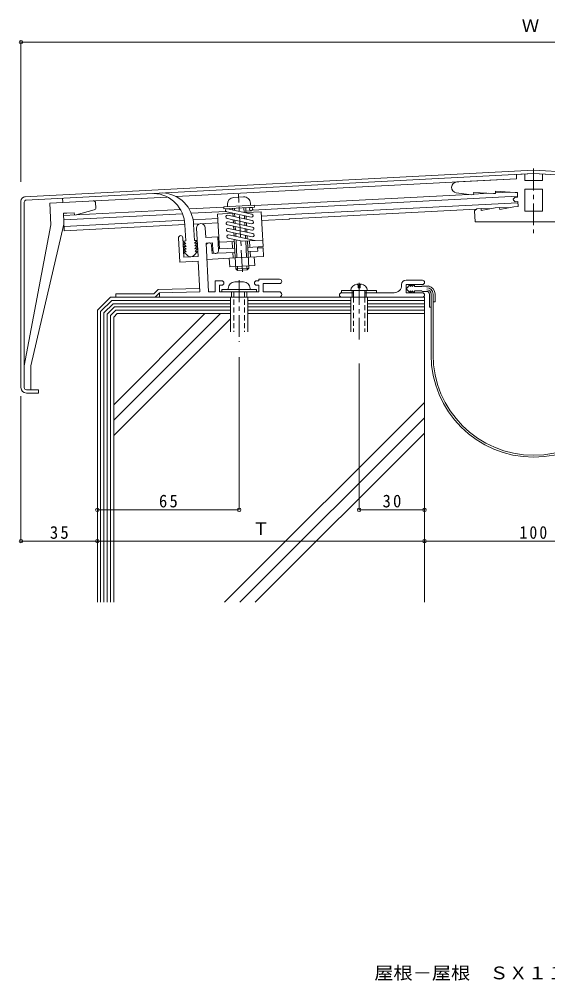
# Model space of a CAD drawing. Units: millimetres, scale not verified. Extents: x -285 to 337, y -270 to 212.
# Drawn here: x -284.7 to -42.5, y -269.5 to 171.6 of the extents above; entities that cross this region are included whole.
import ezdxf
from ezdxf.enums import TextEntityAlignment as Align

# ---------------------------------------------------------------- set-up
doc = ezdxf.new("R2010")
doc.units = ezdxf.units.MM
doc.header["$LTSCALE"] = 2
doc.header["$PDMODE"] = 32
doc.header["$PDSIZE"] = 1.6
doc.linetypes.add('CHAIN1', pattern=[8, 5, -1, 1, -1])
doc.linetypes.add('DASHED1', pattern=[1.8, 1.2, -0.6])
for name, color, linetype, lineweight in [('D-0', 3, 'Continuous', 9), ('D-1', 2, 'Continuous', 9), ('D-2', 4, 'Continuous', 9), ('D-3', 6, 'Continuous', 5), ('D-4', 7, 'Continuous', 9), ('D-5', 7, 'Continuous', 9)]:
    doc.layers.add(name, color=color, linetype=linetype, lineweight=lineweight)
doc.layers.add('F-5_F-5ﾚｲﾔ', color=2, linetype='Continuous')
doc.styles.add('ＭＳ ゴシック', font='')
doc.styles.get('ＭＳ ゴシック').set_extended_font_data('MS Gothic')

msp = doc.modelspace()

# ---------------------------------------------------------------- linework, layer by layer
at = {"layer": 'D-0'}
for p, q in [((-282.274, 90.097), (-48.936, 102.326)), ((184.169, 90.11), (-48.936, 102.326)), ((-281.697, 88.625), (-48.936, 100.824)), ((183.616, 88.636), (-48.936, 100.824)), ((-283.936, 2.609), (-283.936, 88.367)), ((-282.436, 2.609), (-282.436, 87.638)), ((-281.436, 1.609), (-275.936, 1.609)), ((-281.436, 0.109), (-275.936, 0.109)), ((-275.936, 1.609), (-275.936, 0.109))]:
    msp.add_line(p, q, dxfattribs=at)
for centre, radius, start, end in [((-281.936, 88.112), 2, 93.00046, 180), ((-281.436, 87.638), 1, 93.00078, 180), ((-281.436, 2.609), 2.5, 180, 270), ((-281.436, 2.609), 1, 180, 270)]:
    msp.add_arc(centre, radius, start, end, dxfattribs=at)
at = {"layer": 'D-1', "linetype": 'CHAIN1'}
for p, q in [((-48.936, 103.076), (-48.936, 73.375)), ((-182.412, 55.634), (-184.283, 91.338)), ((-183.936, 51.838), (-183.936, 23.655)), ((-128.936, 50.636), (-128.936, 23.655))]:
    msp.add_line(p, q, dxfattribs=at)
at = {"layer": 'D-1'}
for p, q in [((-212.873, 90.241), (-56.728, 98.424)), ((-56.727, 98.413), (-84.189, 96.974)), ((-56.831, 100.399), (-48.936, 100.813)), ((-56.831, 100.399), (-56.727, 98.413)), ((-52.936, 100.603), (-52.936, 97.603)), ((-52.936, 97.603), (-44.936, 97.603)), ((-41.041, 100.399), (-48.936, 100.813)), ((-44.936, 100.603), (-44.936, 97.603)), ((-66.439, 92.647), (-66.386, 91.648)), ((-52.936, 93.603), (-52.936, 83.603)), ((-52.936, 93.603), (-44.936, 93.603)), ((-44.936, 93.603), (-44.936, 83.603)), ((-216.889, 90.03), (-270.777, 87.206)), ((-264.785, 87.52), (-264.889, 89.506)), ((-186.434, 89.832), (-181.94, 90.067)), ((-163.296, 84.828), (-56.309, 90.435)), ((-161.306, 86.935), (-78.789, 91.26)), ((-77.371, 91.072), (-84.386, 91.999)), ((-77.371, 91.072), (-76.373, 91.125)), ((-76.425, 92.123), (-76.373, 91.125)), ((-76.425, 92.123), (-67.385, 91.596)), ((-76.386, 91.385), (-69.746, 91.733)), ((-67.385, 91.596), (-66.386, 91.648)), ((-66.4, 91.909), (-59.759, 92.257)), ((-58.243, 89.114), (-57.573, 89.857)), ((-58.212, 88.529), (-58.243, 89.114)), ((-58.212, 88.529), (-57.469, 87.86)), ((-57.573, 89.857), (-56.282, 89.925)), ((-56.4, 92.171), (-56.282, 89.925)), ((-270.777, 87.206), (-270.255, 77.24)), ((-264.471, 81.528), (-210.871, 84.337)), ((-250.371, 84.117), (-258.572, 81.838)), ((-249.755, 87.327), (-249.64, 85.132)), ((-206.876, 84.547), (-190.98, 85.38)), ((-190.939, 84.589), (-176.958, 85.322)), ((-189.273, 86.679), (-189.221, 85.68)), ((-189.259, 84.651), (-178.117, 82.231)), ((-186.887, 84.136), (-186.922, 84.799)), ((-186.077, 83.96), (-186.123, 84.841)), ((-181.62, 82.992), (-181.729, 85.072)), ((-180.814, 82.904), (-180.93, 85.113)), ((-178.788, 87.228), (-178.735, 86.23)), ((-177.817, 84.067), (-163.37, 84.824)), ((-176.958, 85.322), (-177.01, 86.32)), ((-176.999, 86.112), (-161.306, 86.935)), ((-161.122, 81.938), (-56.152, 87.439)), ((-160.835, 79.95), (-75.26, 84.435)), ((-73.024, 84.552), (-68.085, 84.811)), ((-66.545, 85.131), (-64.548, 85.236)), ((-64.536, 84.997), (-59.596, 85.256)), ((-58.057, 85.576), (-56.06, 85.68)), ((-57.469, 87.86), (-56.178, 87.927)), ((-56.178, 87.927), (-56.06, 85.68)), ((-264.105, 74.538), (-264.525, 82.548)), ((-264.367, 79.531), (-209.905, 82.385)), ((-264.21, 76.535), (-209.042, 79.426)), ((-259.478, 81.79), (-259.532, 82.809)), ((-205.911, 82.595), (-189.987, 83.429)), ((-205.048, 79.636), (-193.692, 80.231)), ((-193.796, 82.224), (-186.806, 82.591)), ((-193.796, 82.224), (-192.959, 66.246)), ((-189.577, 83.186), (-178.436, 80.765)), ((-189.42, 80.19), (-178.279, 77.77)), ((-189.102, 81.655), (-177.96, 79.235)), ((-186.73, 81.14), (-186.806, 82.591)), ((-186.573, 78.144), (-186.649, 79.588)), ((-185.92, 80.964), (-185.995, 82.408)), ((-185.763, 77.968), (-185.838, 79.411)), ((-181.463, 79.996), (-181.539, 81.439)), ((-178.39, 83.741), (-180.851, 83.612)), ((-180.814, 82.904), (-173.824, 83.271)), ((-180.653, 79.82), (-180.728, 81.263)), ((-173.824, 83.271), (-172.986, 67.293)), ((-173.742, 81.276), (-161.044, 81.942)), ((-173.637, 79.279), (-160.94, 79.945)), ((-160.94, 79.945), (-160.835, 79.95)), ((-75.98, 83.635), (-75.719, 78.642)), ((-52.936, 83.603), (-44.936, 83.603)), ((-270.255, 77.24), (-282.436, 12.525)), ((-264.263, 77.554), (-279.436, 12.525)), ((-264.105, 74.538), (-208.814, 77.436)), ((-204.82, 77.645), (-193.587, 78.234)), ((-202.788, 62.73), (-203.469, 75.712)), ((-199.239, 71.425), (-199.474, 75.922)), ((-189.263, 77.194), (-178.122, 74.774)), ((-188.945, 78.66), (-177.803, 76.239)), ((-188.788, 75.664), (-177.646, 73.243)), ((-186.416, 75.149), (-186.491, 76.592)), ((-185.606, 74.972), (-185.681, 76.416)), ((-181.306, 77), (-181.382, 78.443)), ((-181.149, 74.004), (-181.224, 75.447)), ((-180.496, 76.824), (-180.571, 78.268)), ((-180.339, 73.828), (-180.414, 75.272)), ((-75.719, 78.642), (-22.154, 78.642)), ((-211.166, 60.21), (-211.746, 71.273)), ((-209.277, 62.39), (-209.749, 71.378)), ((-199.239, 71.425), (-193.746, 71.713)), ((-193.419, 65.471), (-193.746, 71.713)), ((-189.106, 74.198), (-177.964, 71.778)), ((-188.949, 71.202), (-182.49, 69.799)), ((-188.631, 72.668), (-176.797, 70.097)), ((-186.259, 72.153), (-186.335, 73.596)), ((-185.472, 57.126), (-186.178, 70.6)), ((-185.449, 71.976), (-185.524, 73.42)), ((-180.992, 71.008), (-181.067, 72.452)), ((-180.182, 70.832), (-180.257, 72.276)), ((-203.079, 68.31), (-202.787, 62.73)), ((-199.108, 68.928), (-196.112, 69.085)), ((-199.108, 68.928), (-197.937, 46.589)), ((-196.35, 64.066), (-196.546, 67.811)), ((-195.916, 65.34), (-196.112, 69.085)), ((-193.116, 69.242), (-186.126, 69.608)), ((-192.959, 66.246), (-185.969, 66.612)), ((-186.967, 66.56), (-187.124, 69.556)), ((-184.934, 62.161), (-185.367, 70.424)), ((-182.49, 69.799), (-173.143, 70.289)), ((-180.54, 62.391), (-180.933, 69.881)), ((-179.48, 57.44), (-180.134, 69.922)), ((-179.977, 66.927), (-172.986, 67.293)), ((-178.978, 66.979), (-179.135, 69.975)), ((-175.457, 66.663), (-172.96, 66.794)), ((-175.457, 66.663), (-175.378, 65.165)), ((-172.96, 66.794), (-172.751, 62.799)), ((-209.277, 62.39), (-202.787, 62.73)), ((-196.35, 64.066), (-193.853, 64.197)), ((-193.845, 64.197), (-185.864, 64.616)), ((-188.479, 61.975), (-188.27, 57.98)), ((-186.732, 62.066), (-186.862, 64.563)), ((-179.872, 64.929), (-178.873, 64.982)), ((-178.743, 62.485), (-178.874, 64.982)), ((-178.873, 64.982), (-175.378, 65.165)), ((-176.995, 62.577), (-176.786, 58.582)), ((-211.166, 60.21), (-202.68, 60.655)), ((-202.68, 60.655), (-201.943, 46.59)), ((-188.27, 57.98), (-176.786, 58.582)), ((-185.472, 57.126), (-179.48, 57.44)), ((-184.725, 58.166), (-184.631, 56.369)), ((-180.331, 58.397), (-180.237, 56.599)), ((-180.237, 56.599), (-179.48, 57.44)), ((-184.631, 56.369), (-185.472, 57.126)), ((-184.631, 56.369), (-180.237, 56.599)), ((-191.936, 49.589), (-192.936, 49.589)), ((-192.936, 49.589), (-192.936, 46.589)), ((-181.936, 51.089), (-185.936, 51.089)), ((-174.936, 51.589), (-175.936, 51.589)), ((-174.936, 49.589), (-175.936, 49.589)), ((-174.936, 52.339), (-174.936, 51.589)), ((-174.936, 52.339), (-165.436, 52.339)), ((-174.936, 49.589), (-174.936, 46.589)), ((-172.936, 50.339), (-165.436, 50.339)), ((-129.836, 49.989), (-128.036, 49.989)), ((-109.436, 49.589), (-109.436, 49.839)), ((-107.436, 51.839), (-99.936, 51.839)), ((-107.436, 49.839), (-99.936, 49.839)), ((-107.436, 49.839), (-107.436, 46.089)), ((-221.074, 47.572), (-223.057, 45.589)), ((-220.436, 46.089), (-222.436, 44.089)), ((-221.074, 47.572), (-202.021, 48.088)), ((-220.436, 46.089), (-201.965, 46.589)), ((-220.436, 44.089), (-220.436, 46.089)), ((-194.936, 46.589), (-197.937, 46.589)), ((-192.936, 46.589), (-174.936, 46.589)), ((-191.936, 47.589), (-175.936, 47.589)), ((-191.936, 47.589), (-191.936, 46.589)), ((-188.936, 48.089), (-188.936, 47.589)), ((-187.436, 46.589), (-187.436, 44.089)), ((-186.436, 46.589), (-186.436, 44.089)), ((-181.436, 46.589), (-181.436, 44.089)), ((-180.436, 46.589), (-180.436, 44.089)), ((-178.936, 48.089), (-178.936, 47.589)), ((-175.936, 47.589), (-175.936, 46.589)), ((-136.936, 47.089), (-136.936, 46.089)), ((-136.936, 47.089), (-120.936, 47.089)), ((-136.936, 46.089), (-131.486, 46.089)), ((-131.486, 46.089), (-136.936, 46.089)), ((-132.736, 47.089), (-125.136, 47.089)), ((-132.186, 47.089), (-132.186, 46.089)), ((-131.486, 44.089), (-131.486, 47.089)), ((-126.386, 44.089), (-126.386, 47.089)), ((-126.386, 46.089), (-120.936, 46.089)), ((-112.936, 46.089), (-126.386, 46.089)), ((-125.686, 47.089), (-125.686, 46.089)), ((-125.686, 47.089), (-125.686, 46.089)), ((-125.686, 46.089), (-125.686, 44.089)), ((-120.936, 47.089), (-120.936, 46.089)), ((-99.936, 46.089), (-107.436, 46.089)), ((-187.936, 44.089), (-187.936, 28.235)), ((-179.936, 44.089), (-179.936, 28.235)), ((-136.936, 44.089), (-99.936, 44.089)), ((-132.736, 44.089), (-132.736, 28.235)), ((-125.136, 28.235), (-125.136, 44.089)), ((-279.436, 12.525), (-279.436, 1.609))]:
    msp.add_line(p, q, dxfattribs=at)
at = {"layer": 'D-1', "linetype": 'DASHED1'}
for p, q in [((-129.431, 49.505), (-129.431, 48.355)), ((-128.44, 49.505), (-128.44, 48.355)), ((-186.436, 46.589), (-186.436, 28.235)), ((-181.436, 46.589), (-181.436, 28.235)), ((-128.44, 48.355), (-129.431, 48.355)), ((-131.486, 44.089), (-131.486, 28.235)), ((-126.386, 44.089), (-126.386, 28.235))]:
    msp.add_line(p, q, dxfattribs=at)
at = {"layer": 'D-1'}
for points in [[(-66.439, 92.647), (-57.399, 92.119), (-56.4, 92.171)], [(-190.939, 84.589), (-190.991, 85.588), (-177.01, 86.32)], [(-75.98, 83.635), (-75.034, 84.686), (-73.036, 84.791)], [(-73.036, 84.791), (-72.984, 83.792), (-66.545, 85.131)], [(-64.548, 85.236), (-64.496, 84.237), (-58.057, 85.576)], [(-264.525, 82.548), (-262.868, 82.634), (-259.532, 82.809)], [(-198.715, 61.438), (-185.817, 62.115), (-172.751, 62.799)], [(-191.936, 51.589), (-194.936, 51.589), (-194.936, 46.589)], [(-172.936, 50.339), (-172.936, 46.589), (-165.686, 46.589)], [(-240.436, 44.089), (-240.436, 45.589), (-223.057, 45.589)], [(-132.186, 47.089), (-132.186, 46.089), (-132.186, 44.089)]]:
    msp.add_lwpolyline(points, dxfattribs=at)
msp.add_circle((-178.433, 84.494), 0.75, dxfattribs=at)
for centre, radius, start, end in [((-84.058, 94.477), 2.5, 93.00031, 262.47823), ((-250.753, 87.275), 1, 2.99918, 92.99921), ((-186.277, 86.836), 3, 92.99992, 182.99992), ((-181.784, 87.071), 3, 2.99991, 92.99992), ((-250.638, 85.08), 1, 285.52844, 3.0006), ((-189.418, 83.919), 0.75, 77.74342, 257.74583), ((-189.261, 80.923), 0.75, 77.75139, 257.73788), ((-178.276, 81.498), 0.75, 257.74583, 77.74342), ((-201.471, 75.817), 2, 3.00215, 182.99919), ((-189.104, 77.927), 0.75, 77.73474, 257.75139), ((-188.947, 74.931), 0.75, 77.74342, 257.74583), ((-178.119, 78.502), 0.75, 257.74358, 77.7403), ((-177.962, 75.506), 0.75, 257.74028, 77.75137), ((-210.747, 71.325), 1, 3, 183), ((-188.79, 71.935), 0.75, 86.81682, 257.74342), ((-177.805, 72.511), 0.75, 257.74583, 77.74342), ((-197.794, 67.745), 1.25, 2.99908, 182.9991), ((-194.667, 65.406), 1.25, 182.9991, 2.99918), ((-191.936, 50.589), 1, 270, 90), ((-185.936, 48.089), 3, 90, 180), ((-181.936, 48.089), 3, 0, 90), ((-175.936, 50.589), 1, 90, 270), ((-165.436, 51.339), 1, 270, 90), ((-129.836, 47.089), 2.9, 90, 180), ((-128.036, 47.089), 2.9, 0, 90), ((-112.936, 49.589), 3.5, 270, 0), ((-107.436, 49.839), 2, 90, 180), ((-99.936, 50.839), 1, 270, 90), ((-165.686, 45.339), 1.25, 270, 90), ((-136.936, 45.089), 1, 90, 270), ((-99.936, 45.089), 1, 270, 90)]:
    msp.add_arc(centre, radius, start, end, dxfattribs=at)
at = {"layer": 'D-1', "linetype": 'DASHED1'}
for centre, start, end in [((-129.931, 49.505), 0, 104.41447), ((-127.94, 49.505), 75.58551, 180)]:
    msp.add_arc(centre, 0.5, start, end, dxfattribs=at)
at = {"layer": 'D-2'}
for p, q in [((-208.418, 69.867), (-208.802, 77.198)), ((-204.423, 70.076), (-204.807, 77.407)), ((-209.666, 69.802), (-208.418, 69.867)), ((-208.352, 68.619), (-209.666, 69.802)), ((-209.601, 68.553), (-208.352, 68.619)), ((-208.287, 67.37), (-209.601, 68.553)), ((-209.535, 67.305), (-208.287, 67.37)), ((-208.221, 66.122), (-209.535, 67.305)), ((-203.175, 70.142), (-204.423, 70.076)), ((-204.358, 68.828), (-203.175, 70.142)), ((-203.109, 68.893), (-204.358, 68.828)), ((-204.292, 67.58), (-203.109, 68.893)), ((-203.044, 67.645), (-204.292, 67.58)), ((-204.227, 66.331), (-203.044, 67.645)), ((-202.979, 66.397), (-204.227, 66.331)), ((-204.161, 65.083), (-202.979, 66.397)), ((-209.47, 66.057), (-208.221, 66.122)), ((-208.156, 64.874), (-209.47, 66.057)), ((-208.156, 64.874), (-209.404, 64.808)), ((-207.475, 63.071), (-209.404, 64.808)), ((-204.651, 63.219), (-202.913, 65.149)), ((-204.161, 65.083), (-202.913, 65.149)), ((-105.561, 49.839), (-107.436, 47.964)), ((-105.561, 48.959), (-104.561, 49.839)), ((-105.561, 49.839), (-105.561, 48.959)), ((-104.561, 48.959), (-103.561, 49.839)), ((-104.561, 49.839), (-104.561, 48.959)), ((-103.561, 49.839), (-103.561, 48.959)), ((-103.561, 48.959), (-100.186, 48.959)), ((-99.936, 49.209), (-97.051, 49.209)), ((-107.436, 47.964), (-105.561, 46.089)), ((-105.561, 46.969), (-104.561, 46.089)), ((-105.561, 46.089), (-105.561, 46.969)), ((-104.561, 46.969), (-103.561, 46.089)), ((-104.561, 46.089), (-104.561, 46.969)), ((-103.561, 46.089), (-103.561, 46.969)), ((-103.561, 46.969), (-100.186, 46.969)), ((-99.936, 46.714), (-97.936, 46.714)), ((-96.736, 39.514), (-96.736, 45.514)), ((-95.936, 45.514), (-95.936, 17.685)), ((-95.036, 17.685), (-95.036, 45.514)), ((-94.136, 45.514), (-94.136, 41.994)), ((-95.036, 41.994), (-94.136, 41.994)), ((-96.736, 39.514), (-95.936, 39.514))]:
    msp.add_line(p, q, dxfattribs=at)
for centre, radius, start, end in [((-223.798, 76.728), 15, 1.79433, 87.13452), ((-219.803, 76.938), 15, 1.79431, 87.13472), ((-206.137, 64.558), 2, 228, 318), ((-99.936, 48.959), 0.25, 90, 180), ((-97.936, 45.514), 3.8, 0, 76.53079), ((-99.936, 46.969), 0.25, 180, 270), ((-97.936, 45.514), 2.9, 0, 90), ((-97.936, 45.514), 2, 0, 90), ((-97.936, 45.514), 1.2, 0, 90), ((-48.936, 17.685), 47, 180, 269.99825), ((-48.936, 17.685), 46.1, 180, 270), ((-48.936, 17.685), 46.1, 270, 0), ((-48.936, 17.685), 47, 270, 0)]:
    msp.add_arc(centre, radius, start, end, dxfattribs=at)
at = {"layer": 'D-3'}
for p, q in [((-242.936, 44.089), (-248.936, 38.089)), ((-242.314, 42.589), (-247.436, 37.468)), ((-241.693, 41.089), (-245.936, 36.846)), ((-242.936, 44.089), (-128.936, 44.089)), ((-242.314, 42.589), (-187.936, 42.589)), ((-241.693, 41.089), (-187.936, 41.089)), ((-179.936, 42.589), (-132.736, 42.589)), ((-179.936, 41.089), (-132.736, 41.089)), ((-128.936, 44.089), (-98.936, 44.089)), ((-125.136, 42.589), (-98.936, 42.589)), ((-125.136, 41.089), (-98.936, 41.089)), ((-98.936, 44.089), (-98.936, -95.911)), ((-248.936, 38.089), (-248.936, -95.911)), ((-247.436, 37.468), (-247.436, -95.911)), ((-245.936, 36.846), (-245.936, -95.911)), ((-241.072, 39.589), (-244.436, 36.225)), ((-244.436, 36.225), (-244.436, -95.911)), ((-240.45, 38.089), (-242.936, 35.604)), ((-242.936, 35.604), (-242.936, -95.911)), ((-239.829, 36.589), (-241.436, 34.982)), ((-241.436, -12.329), (-192.518, 36.589)), ((-241.436, -5.258), (-199.589, 36.589)), ((-241.072, 39.589), (-187.936, 39.589)), ((-240.45, 38.089), (-187.936, 38.089)), ((-239.829, 36.589), (-187.936, 36.589)), ((-179.936, 39.589), (-132.736, 39.589)), ((-179.936, 38.089), (-132.736, 38.089)), ((-179.936, 36.589), (-132.736, 36.589)), ((-125.136, 39.589), (-98.936, 39.589)), ((-125.136, 38.089), (-98.936, 38.089)), ((-125.136, 36.589), (-98.936, 36.589)), ((-241.436, 34.982), (-241.436, -95.911)), ((-241.436, -19.4), (-187.936, 34.1)), ((-190.667, -95.911), (-98.936, -4.179)), ((-183.596, -95.911), (-98.936, -11.25)), ((-176.525, -95.911), (-98.936, -18.321))]:
    msp.add_line(p, q, dxfattribs=at)
at = {"layer": 'D-4'}
for p, q in [((-283.936, 161.682), (-283.936, 96.922)), ((-283.936, 161.082), (186.064, 161.082)), ((-128.936, -53.449), (-128.936, 13.655)), ((-283.936, -68.452), (-283.936, -1.391)), ((-128.936, -53.449), (-98.936, -53.449)), ((-283.936, -67.852), (151.064, -67.852))]:
    msp.add_line(p, q, dxfattribs=at)
for p in [(-283.936, 161.082), (-128.936, -53.449), (-98.936, -53.449), (-283.936, -67.852), (-248.936, -67.852)]:
    msp.add_point(p, dxfattribs=at)
at = {"layer": 'D-5'}
for p, q in [((-183.936, -53.013), (-183.936, 16.624)), ((-248.936, -53.013), (-248.936, -54.049)), ((-248.936, -53.449), (-183.936, -53.449)), ((-248.936, -67.852), (-248.936, -68.452)), ((-98.936, -67.852), (-98.936, -68.452))]:
    msp.add_line(p, q, dxfattribs=at)
for p in [(-248.936, -53.449), (-183.936, -53.449), (-248.936, -67.852), (-98.936, -67.852)]:
    msp.add_point(p, dxfattribs=at)

# ---------------------------------------------------------------- texts
at = {"layer": 'D-4', "color": 2, "char_height": 5.865, "attachment_point": 7, "style": 'ＭＳ ゴシック'}
for s, insert in [('\\T1.27;\\W0.95;30', (-118.186, -52.449)), ('\\T1.27;\\W0.95;35', (-270.686, -66.852))]:
    msp.add_mtext(s, dxfattribs=dict(at, insert=insert))
at = {"layer": 'D-5', "color": 2, "style": 'ＭＳ ゴシック'}
for s, p in [('Ｗ', (-54.381, 163.954)), ('Ｔ', (-177.936, -66.852))]:
    msp.add_text(s, height=5.865, dxfattribs=at).set_placement(p, align=Align.BOTTOM_LEFT)
at = {"layer": 'D-5', "color": 2, "insert": (-220.686, -52.449), "char_height": 5.865, "attachment_point": 7, "rotation": 0.001, "style": 'ＭＳ ゴシック'}
msp.add_mtext('\\T1.27;\\W0.95;65', dxfattribs=at)
at = {"layer": 'D-5', "color": 2, "insert": (-55.436, -66.852), "char_height": 5.865, "attachment_point": 7, "style": 'ＭＳ ゴシック'}
msp.add_mtext('\\T1.27;\\W0.9;100', dxfattribs=at)
at = {"layer": 'F-5_F-5ﾚｲﾔ', "style": 'ＭＳ ゴシック', "width": 1.1}
msp.add_text('屋根－屋根\u3000ＳＸ１１－１００Ｇ', height=5.865, dxfattribs=at).set_placement((-122, -270.622), align=Align.BOTTOM_LEFT)

doc.saveas('drawing.dxf')
